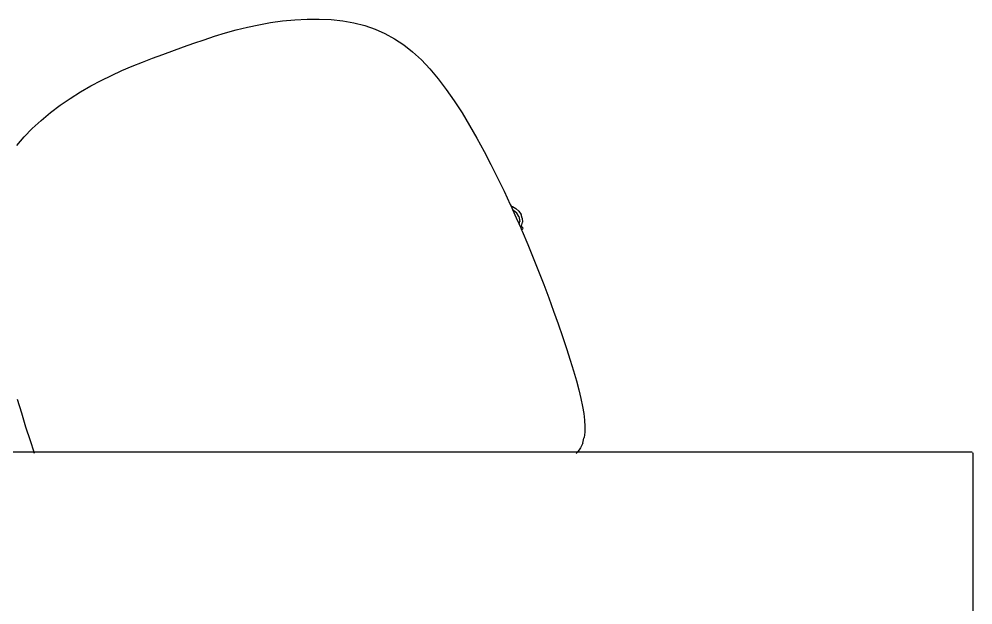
# Model space of a CAD drawing. Header units: metres. Extents: x -353 to 1688, y -477 to 135.
# Drawn here: x 72.581 to 73.458, y -222.052 to -221.513 of the extents above; entities that cross this region are included whole.
import ezdxf

# ---------------------------------------------------------------- set-up
doc = ezdxf.new("R2010")
doc.units = ezdxf.units.M
doc.header["$MEASUREMENT"] = 0
doc.layers.add('ID-LOOSE2', color=8, linetype='Continuous')

msp = doc.modelspace()

# ---------------------------------------------------------------- linework, layer by layer
at = {"layer": 'ID-LOOSE2', "linetype": 'Continuous'}
for p, q in [((72.83468, -221.51405), (72.84589, -221.51345)), ((72.84589, -221.51345), (72.85702, -221.51339)), ((72.85702, -221.51339), (72.868, -221.5139)), ((72.868, -221.5139), (72.87871, -221.51504)), ((72.78082, -221.52334), (72.79107, -221.5208)), ((72.79107, -221.5208), (72.8016, -221.51855)), ((72.8016, -221.51855), (72.81244, -221.51665)), ((72.81244, -221.51665), (72.8235, -221.51513)), ((72.8235, -221.51513), (72.83468, -221.51405)), ((72.87871, -221.51504), (72.88906, -221.51685)), ((72.88906, -221.51685), (72.89896, -221.51939)), ((72.89896, -221.51939), (72.90845, -221.52267)), ((72.90845, -221.52267), (72.91757, -221.52671)), ((72.75131, -221.53232), (72.76097, -221.52914)), ((72.76097, -221.52914), (72.7708, -221.52613)), ((72.7708, -221.52613), (72.78082, -221.52334)), ((72.91757, -221.52671), (72.92634, -221.53153)), ((72.71341, -221.54589), (72.73228, -221.53902)), ((72.73228, -221.53902), (72.74176, -221.53563)), ((72.74176, -221.53563), (72.75131, -221.53232)), ((72.92634, -221.53153), (72.93481, -221.53716)), ((72.93481, -221.53716), (72.94302, -221.54362)), ((72.70398, -221.54938), (72.71341, -221.54589)), ((72.94302, -221.54362), (72.951, -221.55092)), ((72.67563, -221.56077), (72.68509, -221.55676)), ((72.68509, -221.55676), (72.69454, -221.55298)), ((72.69454, -221.55298), (72.70398, -221.54938)), ((72.951, -221.55092), (72.9588, -221.55909)), ((72.65666, -221.56972), (72.66615, -221.56507)), ((72.66615, -221.56507), (72.67563, -221.56077)), ((72.9588, -221.55909), (72.96645, -221.56815)), ((72.63763, -221.58028), (72.64716, -221.57477)), ((72.64716, -221.57477), (72.65666, -221.56972)), ((72.96645, -221.56815), (72.97393, -221.57799)), ((72.62818, -221.58622), (72.63763, -221.58028)), ((72.97393, -221.57799), (72.98125, -221.58849)), ((72.60996, -221.59933), (72.61892, -221.59258)), ((72.61892, -221.59258), (72.62818, -221.58622)), ((72.98125, -221.58849), (72.98839, -221.59954)), ((72.60138, -221.60643), (72.60996, -221.59933)), ((72.98839, -221.59954), (72.99535, -221.61105)), ((72.59331, -221.61388), (72.60138, -221.60643)), ((72.58583, -221.62164), (72.59331, -221.61388)), ((72.99535, -221.61105), (73.00211, -221.62289)), ((72.57907, -221.62968), (72.58583, -221.62164)), ((73.00211, -221.62289), (73.00866, -221.63495)), ((73.00866, -221.63495), (73.01501, -221.64713)), ((73.01501, -221.64713), (73.02113, -221.65931)), ((73.02113, -221.65931), (73.02704, -221.6715)), ((73.02704, -221.6715), (73.03275, -221.6837)), ((73.03275, -221.6837), (73.03351, -221.68536)), ((73.03351, -221.68536), (73.03473, -221.68563)), ((73.03351, -221.68536), (73.03492, -221.68849)), ((73.03473, -221.68563), (73.03799, -221.68734)), ((73.03492, -221.68849), (73.03844, -221.69112)), ((73.03492, -221.68849), (73.03828, -221.69591)), ((73.03799, -221.68734), (73.0407, -221.68982)), ((73.03828, -221.69591), (73.04085, -221.70178)), ((73.04079, -221.69491), (73.03844, -221.69112)), ((73.0407, -221.68982), (73.04267, -221.69292)), ((73.04079, -221.69491), (73.04143, -221.69932)), ((73.04379, -221.69643), (73.04267, -221.69292)), ((73.04379, -221.69643), (73.04394, -221.70011)), ((73.04085, -221.70178), (73.04143, -221.69932)), ((73.04085, -221.70178), (73.04236, -221.70523)), ((73.04307, -221.70387), (73.04236, -221.70523)), ((73.04236, -221.70523), (73.04319, -221.70713)), ((73.04307, -221.70387), (73.04288, -221.70364)), ((73.04315, -221.70371), (73.04307, -221.70387)), ((73.04452, -221.70559), (73.04307, -221.70387)), ((73.04315, -221.70371), (73.04394, -221.70011)), ((73.04369, -221.70671), (73.04319, -221.70713)), ((73.04441, -221.70599), (73.04369, -221.70671)), ((73.04441, -221.70599), (73.04452, -221.70559)), ((73.04319, -221.70713), (73.04363, -221.70814)), ((73.04363, -221.70814), (73.04882, -221.72039)), ((73.04882, -221.72039), (73.05386, -221.73267)), ((73.05386, -221.73267), (73.05877, -221.74497)), ((73.05877, -221.74497), (73.06354, -221.7573)), ((73.06354, -221.7573), (73.06816, -221.76957)), ((73.06816, -221.76957), (73.0726, -221.78168)), ((73.0726, -221.78168), (73.07681, -221.79354)), ((73.07681, -221.79354), (73.08078, -221.80505)), ((73.08078, -221.80505), (73.08447, -221.81611)), ((73.08447, -221.81611), (73.08785, -221.82663)), ((73.08785, -221.82663), (73.09088, -221.83653)), ((73.09088, -221.83653), (73.09355, -221.84569)), ((73.09355, -221.84569), (73.09584, -221.85417)), ((73.09584, -221.85417), (73.09774, -221.862)), ((72.58362, -221.87557), (72.57986, -221.86276)), ((73.09774, -221.862), (73.09925, -221.86922)), ((73.09925, -221.86922), (73.10036, -221.87588)), ((72.58752, -221.8883), (72.58362, -221.87557)), ((73.10036, -221.87588), (73.10107, -221.88202)), ((73.10107, -221.88202), (73.10136, -221.88768)), ((72.59155, -221.90094), (72.58752, -221.8883)), ((73.10136, -221.88768), (73.10123, -221.8929)), ((73.09937, -221.90293), (73.10053, -221.89843)), ((73.10053, -221.89843), (73.10067, -221.89772)), ((73.10123, -221.8929), (73.10067, -221.89772)), ((72.59496, -221.91127), (72.59155, -221.90094)), ((73.09743, -221.90722), (73.09463, -221.91127)), ((73.09937, -221.90293), (73.09743, -221.90722)), ((72.59496, -221.91127), (72.14212, -221.91127)), ((73.09463, -221.91127), (72.59496, -221.91127)), ((72.59541, -221.91264), (72.59507, -221.91161)), ((73.09432, -221.91161), (73.09333, -221.91264)), ((73.45714, -221.91127), (73.09463, -221.91127)), ((73.45788, -221.91161), (73.45714, -221.91127)), ((73.45788, -221.91161), (73.45813, -221.91264)), ((73.45813, -221.91264), (73.45813, -222.5684))]:
    msp.add_line(p, q, dxfattribs=at)

doc.saveas('drawing.dxf')
